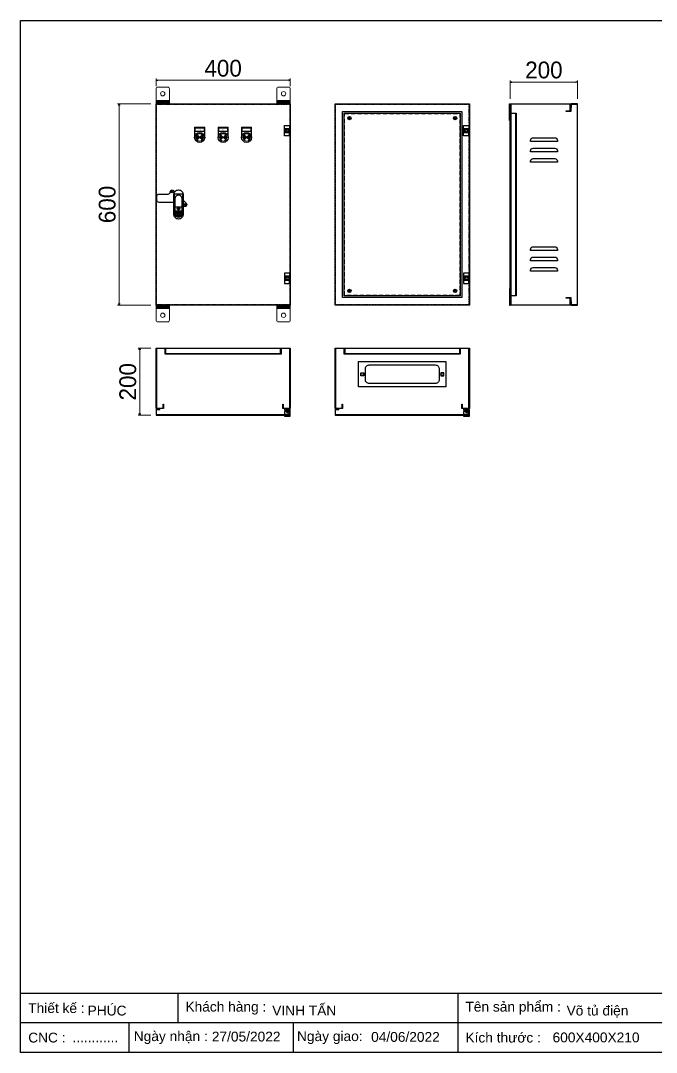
# Model space of a CAD drawing. Header units: millimetres. Extents: x 0 to 4348, y 0 to 3075.
# Drawn here: x 0 to 1895, y 0 to 3075 of the extents above; entities that cross this region are included whole.
import ezdxf
from ezdxf.enums import TextEntityAlignment as Align

# ---------------------------------------------------------------- set-up
doc = ezdxf.new("R2010")
doc.units = ezdxf.units.MM
doc.linetypes.add('HIDDEN2', pattern=[4.7625, 3.175, -1.5875])
doc.linetypes.add('HIDDENX2', pattern=[19.05, 12.7, -6.35])
doc.layers.add('0 TĂNG CỨNG', color=7, linetype='Continuous', lineweight=15)
doc.layers.add('07', color=5, linetype='Continuous', lineweight=5)
doc.layers.add('01', color=7, linetype='HIDDEN2')
doc.styles.add('Arial', font='arial.ttf')
doc.styles.add('Arial-Black', font='txt')
doc.dimstyles.new('CNC', dxfattribs={"dimtxt": 50, "dimasz": 5, "dimexe": 5, "dimexo": 15, "dimgap": 10, "dimtad": 1, "dimdec": 0, "dimtxsty": 'Standard', "dimblk": 'OPEN30', "dimcen": 10, "dimclrd": 5, "dimclre": 5, "dimclrt": 3, "dimazin": 3, "dimtfac": 1, "dimtdec": 0, "dimtmove": 0, "dimatfit": 3, "dimldrblk": 'ARCHTICK', "dimlwd": 9, "dimlwe": 9})

# ---------------------------------------------------------------- blocks, each defined once
blk = doc.blocks.new('KHUNG CHUẨN')
at = {"color": 7}
for p, q in [((19889.2, -28535.2), (16919.2, -28535.2)), ((17239.2, -28535.2), (17239.2, -28595.2)), ((17809.2, -28535.2), (17809.2, -28655.2)), ((18939.2, -28595.2), (16919.2, -28595.2)), ((17139.2, -28595.2), (17139.2, -28655.2)), ((17474.2, -28595.2), (17474.2, -28655.2))]:
    blk.add_line(p, q, dxfattribs=at)
blk.add_lwpolyline([(16919.2, -26555.2), (19889.2, -26555.2), (19889.2, -28655.2), (16919.2, -28655.2)], close=True, dxfattribs=at)
at = {"color": 2, "char_height": 20, "attachment_point": 4, "style": 'Arial'}
for s, insert, width in [('  Thiết kế :', (16919.2, -28565.2), 917.634), ('  Khách hàng :', (17239.2, -28565.2), 917.634), ('  Tên sản phẩm :', (17809.2, -28565.2), 917.634), ('  CNC :', (16919.2, -28625.2), 917.634), ('  Ngày nhận :', (17134, -28625.2), 556.651), ('  Ngày giao:', (17466.3, -28625.2), 556.651), ('  Kích thước :', (17809.2, -28625.2), 917.634)]:
    blk.add_mtext(s, dxfattribs=dict(at, insert=insert, width=width))
at = {"color": 3, "style": 'Arial'}
for tag, p in [('#01', (17055.6, -28580.1)), ('#02', (17431.4, -28580.1)), ('#03', (18030.6, -28580.1)), ('#08', (18751.7, -28580.1)), ('#10', (19064.8, -28580.1)), ('#04', (17024.8, -28634.6)), ('#05', (17308.5, -28633)), ('#06', (17632.7, -28633.7)), ('#07', (18002, -28634.7)), ('#09', (18753.8, -28632.6)), ('#11', (19060.3, -28625.7)), ('#12', (19806.5, -28628.9))]:
    blk.add_attdef(tag, p, '', height=20, dxfattribs=at)
blk = doc.blocks.new('HL003-2-2')
at = {"color": 1}
for p, q in [((15, 21), (15, 12)), ((15, -9), (15, 0)), ((16, 12), (17, 12)), ((16, 0), (17, 0))]:
    blk.add_line(p, q, dxfattribs=at)
blk.add_lwpolyline([(17, 0), (17, -9), (0, -9), (0, 21), (17, 21), (17, 12)], dxfattribs=at)
blk.add_lwpolyline([(0, 12), (16, 12), (16, 0), (0, 0)], close=True, dxfattribs=at)
blk.add_circle((8, 6), 3, dxfattribs=at)
blk = doc.blocks.new('AB301-3-1')
at = {"linetype": 'Continuous'}
h = blk.add_hatch(dxfattribs=at)
h.set_pattern_fill('ACAD_ISO09W100', color=1, scale=0.2)
h.set_pattern_definition([(0, (-368.0181, 431.8814), (0, 1), [4.8, -0.6, 1.2, -0.6, 1.2, -0.6])])
h.paths.add_polyline_path([(-4.1, -55, 0.118404), (0, -56, 0.118404), (4.1, -55), (7, -38.5), (-7, -38.5)])
at = {"color": 1, "linetype": 'Continuous'}
for p, q in [((-10, -25), (10, -25)), ((-7, -38.5), (7, -38.5)), ((-7, -38.5), (-4.1, -55)), ((7, -38.5), (4.1, -55))]:
    blk.add_line(p, q, dxfattribs=at)
for points in [[(-14, -12.5), (-57.5, -12.5, -0.414214), (-65, -5), (-65, 5, -0.414214), (-57.5, 12.5), (-30.7, 12.5, 0.414214), (-24.7, 18.5), (-24.7, 18.7)], [(-24.7, 18.7, -0.198912), (-23, 23), (-23, 23, -0.414214), (-14.5, 23), (-11, 19.5)], [(14, -5.5), (23, -14.5, -0.414214), (23, -23), (23, -23, -0.451305), (14, -22.4, -0.381561)]]:
    blk.add_lwpolyline(points, format="xyb", dxfattribs=at)
for points in [[(0, 25), (0, 25, -0.428242), (14, 10), (14, -47, -0.428242), (0, -62), (0, -62, -0.428242), (-14, -47), (-14, 10, -0.428242)], [(0, 10, -0.414214), (10, 0), (10, -47, -0.414214), (0, -57, -0.414214), (-10, -47), (-10, 0, -0.414214)], [(9, -39), (9, -47, -0.414214), (0, -56, -0.414214), (-9, -47), (-9, -39, -0.414214), (-7, -37), (7, -37, -0.414214)]]:
    blk.add_lwpolyline(points, format="xyb", close=True, dxfattribs=at)
blk.add_lwpolyline([(-1, -28), (1, -28), (1, -34), (-1, -34)], close=True, dxfattribs=at)
for centre, radius in [((-18.7, 18.7), 2.5), ((0, -31), 4), ((18.7, -18.7), 2.5)]:
    blk.add_circle(centre, radius, dxfattribs=at)
blk = doc.blocks.new('*D1')
at = {"color": 5, "lineweight": 9, "ltscale": 3, "transparency": 16777216}
for p, q in [((388.5, 2826.7), (288.6, 2826.7)), ((293.6, 2821.7), (293.6, 2231.7)), ((388.5, 2226.7), (288.6, 2226.7))]:
    blk.add_line(p, q, dxfattribs=at)
at = {"color": 0, "linetype": 'ByBlock', "lineweight": -2}
for p, q in [((292.3, 2821.7), (293.6, 2826.7)), ((293.6, 2826.7), (295, 2821.7)), ((293.6, 2826.7), (293.6, 2821.7)), ((293.6, 2226.7), (292.3, 2231.7)), ((295, 2231.7), (293.6, 2226.7)), ((293.6, 2226.7), (293.6, 2231.7))]:
    blk.add_line(p, q, dxfattribs=at)
at = {"layer": 'Defpoints', "color": 0, "ltscale": 3, "transparency": 16777216}
for p in [(403.5, 2826.7), (293.6, 2226.7), (403.5, 2226.7)]:
    blk.add_point(p, dxfattribs=at)
at = {"color": 3, "ltscale": 3, "transparency": 16777216, "insert": (258.1, 2526.7), "char_height": 50, "attachment_point": 5, "rotation": 90}
blk.add_mtext('600', dxfattribs=at)
blk = doc.blocks.new('_ArchTick')
at = {"color": 0, "const_width": 0.15}
blk.add_lwpolyline([(-0.5, -0.5), (0.5, 0.5)], dxfattribs=at)
blk = doc.blocks.new('_Open30')
at = {"color": 0, "linetype": 'ByBlock', "lineweight": -2}
for p, q in [((-1, 0.27), (0, 0)), ((0, 0), (-1, -0.27)), ((0, 0), (-1, 0))]:
    blk.add_line(p, q, dxfattribs=at)
blk = doc.blocks.new('Den XANH')
h = blk.add_hatch(color=5)
h.paths.add_polyline_path([(15, 15), (22.8, 7.2, 0.198912), (26, 15, 0.198912), (22.8, 22.8)])
h.paths.add_polyline_path([(15, 15), (7.2, 22.8, 0.198912), (4, 15, 0.198912), (7.2, 7.2)])
at = {"color": 7}
for p, q in [((0, 45), (30, 45)), ((0, 45), (0, 15)), ((30, 15), (30, 45))]:
    blk.add_line(p, q, dxfattribs=at)
blk.add_lwpolyline([(2, 43), (28, 43), (28, 33), (2, 33)], close=True, dxfattribs=at)
blk.add_circle((15, 15), 15, dxfattribs=at)
at = {"layer": '07', "color": 5, "linetype": 'Continuous', "lineweight": 5, "ltscale": 3}
for p, q in [((22.8, 22.8), (7.2, 7.2)), ((7.2, 22.8), (22.8, 7.2))]:
    blk.add_line(p, q, dxfattribs=at)
blk.add_circle((15, 15), 11, dxfattribs=at)
at = {"layer": '01', "color": 2, "linetype": 'Continuous', "lineweight": 5, "style": 'Arial-Black'}
blk.add_attdef('T-SP', text='', height=2.4, dxfattribs=at).set_placement((15.2, 36), align=Align.CENTER)
blk = doc.blocks.new('Den DO')
h = blk.add_hatch(color=1)
h.paths.add_polyline_path([(7.2, 7.2), (15, 15), (7.2, 22.8, 0.198912), (4, 15, 0.198912)])
h.paths.add_polyline_path([(26, 15, 0.198912), (22.8, 22.8), (15, 15), (22.8, 7.2, 0.198912)])
at = {"color": 7}
for p, q in [((0, 45), (30, 45)), ((0, 45), (0, 15)), ((30, 15), (30, 45))]:
    blk.add_line(p, q, dxfattribs=at)
blk.add_lwpolyline([(2, 43), (28, 43), (28, 33), (2, 33)], close=True, dxfattribs=at)
blk.add_circle((15, 15), 15, dxfattribs=at)
at = {"layer": '07', "color": 1, "linetype": 'Continuous', "lineweight": 5, "ltscale": 3}
for p, q in [((22.8, 22.8), (7.2, 7.2)), ((7.2, 22.8), (22.8, 7.2))]:
    blk.add_line(p, q, dxfattribs=at)
blk.add_circle((15, 15), 11, dxfattribs=at)
at = {"layer": '01', "color": 2, "linetype": 'Continuous', "lineweight": 5, "style": 'Arial-Black'}
blk.add_attdef('T-SP', text='', height=2.4, dxfattribs=at).set_placement((15.2, 36), align=Align.CENTER)
blk = doc.blocks.new('Den VANG')
h = blk.add_hatch(color=2)
h.paths.add_polyline_path([(22.8, 7.2, 0.198912), (26, 15, 0.198912), (22.8, 22.8), (15, 15)])
h.paths.add_polyline_path([(7.2, 7.2), (15, 15), (7.2, 22.8, 0.198912), (4, 15, 0.198912)])
at = {"color": 7}
for p, q in [((0, 45), (30, 45)), ((0, 45), (0, 15)), ((30, 15), (30, 45))]:
    blk.add_line(p, q, dxfattribs=at)
blk.add_lwpolyline([(2, 43), (28, 43), (28, 33), (2, 33)], close=True, dxfattribs=at)
blk.add_circle((15, 15), 15, dxfattribs=at)
at = {"layer": '07', "color": 2, "linetype": 'Continuous', "lineweight": 5, "ltscale": 3}
for p, q in [((22.8, 22.8), (7.2, 7.2)), ((7.2, 22.8), (22.8, 7.2))]:
    blk.add_line(p, q, dxfattribs=at)
blk.add_circle((15, 15), 11, dxfattribs=at)
at = {"layer": '01', "color": 2, "linetype": 'Continuous', "lineweight": 5, "style": 'Arial-Black'}
blk.add_attdef('T-SP', text='', height=2.4, dxfattribs=at).set_placement((15.2, 36), align=Align.CENTER)
blk = doc.blocks.new('HL003-2-3')
h = blk.add_hatch()
h.set_pattern_fill('ANSI31', color=2, scale=0.5, style=0)
h.set_pattern_definition([(45, (8435.407, 86016.9664), (-1.122532015, 1.122532015), [])])
h.paths.add_polyline_path([(11, 10), (5, 10), (5, 0), (11, 0)])
at = {"color": 1}
for p, q in [((0, 22), (17, 22)), ((0, 20), (0, 22)), ((0, 20), (15, 20)), ((4, 18), (0, 18)), ((0, 10), (0, 18)), ((0, 10), (8, 3)), ((0, 4), (3.4, 7)), ((0, 0), (0, 4)), ((16, 0), (0, 0)), ((4, 20), (4, 18)), ((17, 3), (8, 3)), ((15, 20), (15, 3)), ((16, 3), (16, 0)), ((17, 22), (17, 3))]:
    blk.add_line(p, q, dxfattribs=at)
at = {"color": 2}
blk.add_lwpolyline([(5, 10), (11, 10), (11, 0), (5, 0)], close=True, dxfattribs=at)
at = {"color": 1}
blk.add_circle((10, 16), 3, dxfattribs=at)
blk.add_circle((10, 16), 3, dxfattribs=at)
blk = doc.blocks.new('*D2')
at = {"color": 5, "lineweight": 9, "ltscale": 3, "transparency": 16777216}
for p, q in [((388.5, 2098.4), (350.1, 2098.4)), ((355.1, 2093.4), (355.1, 1903.4)), ((388.5, 1898.4), (350.1, 1898.4))]:
    blk.add_line(p, q, dxfattribs=at)
at = {"color": 0, "linetype": 'ByBlock', "lineweight": -2}
for p, q in [((353.7, 2093.4), (355.1, 2098.4)), ((355.1, 2098.4), (356.4, 2093.4)), ((355.1, 2098.4), (355.1, 2093.4)), ((355.1, 1898.4), (353.7, 1903.4)), ((356.4, 1903.4), (355.1, 1898.4)), ((355.1, 1898.4), (355.1, 1903.4))]:
    blk.add_line(p, q, dxfattribs=at)
at = {"layer": 'Defpoints', "color": 0, "ltscale": 3, "transparency": 16777216}
for p in [(403.5, 2098.4), (355.1, 1898.4), (403.5, 1898.4)]:
    blk.add_point(p, dxfattribs=at)
at = {"color": 3, "ltscale": 3, "transparency": 16777216, "insert": (319.5, 1998.4), "char_height": 50, "attachment_point": 5, "rotation": 90}
blk.add_mtext('200', dxfattribs=at)
blk = doc.blocks.new('*D32')
at = {"color": 5, "lineweight": 9, "ltscale": 3, "transparency": 16777216}
for p, q in [((403.5, 2879.2), (403.5, 2901.9)), ((408.5, 2896.9), (798.5, 2896.9)), ((803.5, 2879.2), (803.5, 2901.9))]:
    blk.add_line(p, q, dxfattribs=at)
at = {"color": 0, "linetype": 'ByBlock', "lineweight": -2}
for p, q in [((403.5, 2896.9), (408.5, 2898.2)), ((408.5, 2895.5), (403.5, 2896.9)), ((403.5, 2896.9), (408.5, 2896.9)), ((798.5, 2898.2), (803.5, 2896.9)), ((803.5, 2896.9), (798.5, 2895.5)), ((803.5, 2896.9), (798.5, 2896.9))]:
    blk.add_line(p, q, dxfattribs=at)
at = {"layer": 'Defpoints', "color": 0, "ltscale": 3, "transparency": 16777216}
for p in [(803.5, 2896.9), (403.5, 2864.2), (803.5, 2864.2)]:
    blk.add_point(p, dxfattribs=at)
at = {"color": 3, "ltscale": 3, "transparency": 16777216, "insert": (603.5, 2932.4), "char_height": 50, "attachment_point": 5}
blk.add_mtext('400', dxfattribs=at)
blk = doc.blocks.new('*D33')
at = {"color": 5, "lineweight": 9, "ltscale": 3, "transparency": 16777216}
for p, q in [((1459.4, 2841.7), (1459.4, 2896.7)), ((1464.4, 2891.7), (1654.4, 2891.7)), ((1659.4, 2841.7), (1659.4, 2896.7))]:
    blk.add_line(p, q, dxfattribs=at)
at = {"color": 0, "linetype": 'ByBlock', "lineweight": -2}
for p, q in [((1459.4, 2891.7), (1464.4, 2893)), ((1464.4, 2890.4), (1459.4, 2891.7)), ((1459.4, 2891.7), (1464.4, 2891.7)), ((1654.4, 2893), (1659.4, 2891.7)), ((1659.4, 2891.7), (1654.4, 2890.4)), ((1659.4, 2891.7), (1654.4, 2891.7))]:
    blk.add_line(p, q, dxfattribs=at)
at = {"layer": 'Defpoints', "color": 0, "ltscale": 3, "transparency": 16777216}
for p in [(1659.4, 2891.7), (1459.4, 2826.7), (1659.4, 2826.7)]:
    blk.add_point(p, dxfattribs=at)
at = {"color": 3, "ltscale": 3, "transparency": 16777216, "insert": (1559.4, 2927.2), "char_height": 50, "attachment_point": 5}
blk.add_mtext('200', dxfattribs=at)

msp = doc.modelspace()

# ---------------------------------------------------------------- hatches: boundary and pattern name
at = {"layer": '0 TĂNG CỨNG'}
h = msp.add_hatch(dxfattribs=at)
h.set_pattern_fill('JIS_WOOD', color=256, style=0)
h.set_pattern_definition([(135, (188817.93255, -10352.3591), (0.4999999992, 0.4999999992), [])])
h.paths.add_polyline_path([(443.5, 2836.7), (403.5, 2836.7), (403.5, 2826.7), (443.5, 2826.7)])
h = msp.add_hatch(dxfattribs=at)
h.set_pattern_fill('JIS_WOOD', color=256, style=0)
h.set_pattern_definition([(45, (83520.1636, -10352.3591), (-0.499999999, 0.499999999), [])])
h.paths.add_polyline_path([(763.5, 2836.7), (803.5, 2836.7), (803.5, 2826.7), (763.5, 2826.7)])
h = msp.add_hatch(dxfattribs=at)
h.set_pattern_fill('JIS_WOOD', color=256, style=0)
h.set_pattern_definition([(225, (188817.93255, -45698.5336), (0.4999999992, -0.4999999992), [])])
h.paths.add_polyline_path([(443.5, 2216.7), (403.5, 2216.7), (403.5, 2226.7), (443.5, 2226.7)])
h = msp.add_hatch(dxfattribs=at)
h.set_pattern_fill('JIS_WOOD', color=256, style=0)
h.set_pattern_definition([(315, (83520.1636, -45698.5336), (-0.499999999, -0.499999999), [])])
h.paths.add_polyline_path([(763.5, 2216.7), (803.5, 2216.7), (803.5, 2226.7), (763.5, 2226.7)])

# ---------------------------------------------------------------- linework, layer by layer
at = {"color": 7}
for points in [[(403.5, 2826.7), (803.5, 2826.7), (803.5, 2226.7), (403.5, 2226.7)], [(937.3, 2826.7), (1337.3, 2826.7), (1337.3, 2226.7), (937.3, 2226.7)], [(959.7, 2804.3), (1314.9, 2804.3), (1314.9, 2249.1), (959.7, 2249.1)], [(1626.2, 2805.5), (1638.2, 2805.5), (1638.2, 2825.5), (1460.6, 2825.5), (1460.6, 2227.9), (1638.2, 2227.9), (1638.2, 2247.9), (1626.2, 2247.9), (1626.2, 2249.1), (1639.4, 2249.1), (1639.4, 2226.7), (1459.4, 2226.7), (1459.4, 2826.7), (1639.4, 2826.7), (1639.4, 2804.3), (1626.2, 2804.3)], [(1642.2, 2815.5), (1642.2, 2825.5), (1658.2, 2825.5), (1658.2, 2227.9), (1642.2, 2227.9), (1642.2, 2237.9), (1641, 2237.9), (1641, 2226.7), (1659.4, 2226.7), (1659.4, 2826.7), (1641, 2826.7), (1641, 2815.5)], [(782.3, 1931.6), (782.3, 1919.6), (802.3, 1919.6), (802.3, 2097.2), (404.7, 2097.2), (404.7, 1919.6), (424.7, 1919.6), (424.7, 1931.6), (425.9, 1931.6), (425.9, 1918.4), (403.5, 1918.4), (403.5, 2098.4), (803.5, 2098.4), (803.5, 1918.4), (781.1, 1918.4), (781.1, 1931.6)], [(1316.1, 1931.6), (1316.1, 1919.6), (1336.1, 1919.6), (1336.1, 2097.2), (938.5, 2097.2), (938.5, 1919.6), (958.5, 1919.6), (958.5, 1931.6), (959.7, 1931.6), (959.7, 1918.4), (937.3, 1918.4), (937.3, 2098.4), (1337.3, 2098.4), (1337.3, 1918.4), (1314.9, 1918.4), (1314.9, 1931.6)], [(1007.3, 2058.4), (1267.3, 2058.4), (1267.3, 1983.4), (1007.3, 1983.4)], [(790.3, 1915.6), (800.3, 1915.6), (800.3, 1899.6), (404.7, 1899.6), (404.7, 1915.6), (414.7, 1915.6), (414.7, 1916.8), (403.5, 1916.8), (403.5, 1898.4), (801.5, 1898.4), (801.5, 1916.8), (790.3, 1916.8)], [(1324.1, 1915.6), (1334.1, 1915.6), (1334.1, 1899.6), (938.5, 1899.6), (938.5, 1915.6), (948.5, 1915.6), (948.5, 1916.8), (937.3, 1916.8), (937.3, 1898.4), (1335.3, 1898.4), (1335.3, 1916.8), (1324.1, 1916.8)]]:
    msp.add_lwpolyline(points, close=True, dxfattribs=at)
at = {"color": 7, "linetype": 'HIDDEN2'}
for points in [[(404.7, 2825.5), (802.3, 2825.5), (802.3, 2227.9), (404.7, 2227.9)], [(938.5, 2825.5), (1336.1, 2825.5), (1336.1, 2227.9), (938.5, 2227.9)]]:
    msp.add_lwpolyline(points, close=True, dxfattribs=at)
at = {"color": 1}
for points in [[(964.7, 2799.3), (1309.9, 2799.3), (1309.9, 2254.1), (964.7, 2254.1)], [(1460.6, 2255.3), (1475.6, 2255.3), (1475.6, 2798.1), (1460.6, 2798.1), (1460.6, 2799.3), (1476.8, 2799.3), (1476.8, 2254.1), (1460.6, 2254.1)], [(432.1, 2097.2), (432.1, 2082.2), (774.9, 2082.2), (774.9, 2097.2), (776.1, 2097.2), (776.1, 2081), (430.9, 2081), (430.9, 2097.2)], [(965.9, 2097.2), (965.9, 2082.2), (1308.7, 2082.2), (1308.7, 2097.2), (1309.9, 2097.2), (1309.9, 2081), (964.7, 2081), (964.7, 2097.2)]]:
    msp.add_lwpolyline(points, close=True, dxfattribs=at)
at = {"color": 1, "linetype": 'HIDDENX2'}
msp.add_lwpolyline([(965.7, 2798.3), (1308.9, 2798.3), (1308.9, 2255.1), (965.7, 2255.1)], close=True, dxfattribs=at)
at = {"color": 8}
for points in [[(1457.4, 2776.7), (1457.4, 2826.7), (1459.4, 2826.7), (1459.4, 2776.7)], [(1457.4, 2276.7), (1457.4, 2226.7), (1459.4, 2226.7), (1459.4, 2276.7)]]:
    msp.add_lwpolyline(points, close=True, dxfattribs=at)
at = {"color": 2}
for points in [[(800, 2751.2), (789, 2751.2), (789, 2742.2), (800, 2742.2)], [(1333.8, 2751.2), (1322.8, 2751.2), (1322.8, 2742.2), (1333.8, 2742.2)], [(800, 2302.2), (789, 2302.2), (789, 2311.2), (800, 2311.2)], [(1333.8, 2302.2), (1322.8, 2302.2), (1322.8, 2311.2), (1333.8, 2311.2)], [(1022.6, 2016.4), (1013.6, 2016.4), (1013.6, 2025.4), (1022.6, 2025.4)], [(1252.1, 2016.4), (1261.1, 2016.4), (1261.1, 2025.4), (1252.1, 2025.4)]]:
    msp.add_lwpolyline(points, close=True, dxfattribs=at)
for points in [[(1527.6, 2725.5), (1591.6, 2725.5, -0.414214), (1599.6, 2717.5), (1599.6, 2714.5), (1519.6, 2714.5), (1519.6, 2717.5, -0.414214)], [(1527.6, 2694.5), (1591.6, 2694.5, -0.414214), (1599.6, 2686.5), (1599.6, 2683.5), (1519.6, 2683.5), (1519.6, 2686.5, -0.414214)], [(1527.6, 2663.5), (1591.6, 2663.5, -0.414214), (1599.6, 2655.5), (1599.6, 2652.5), (1519.6, 2652.5), (1519.6, 2655.5, -0.414214)], [(1527.6, 2400.9), (1591.6, 2400.9, -0.414214), (1599.6, 2392.9), (1599.6, 2389.9), (1519.6, 2389.9), (1519.6, 2392.9, -0.414214)], [(1527.6, 2369.9), (1591.6, 2369.9, -0.414214), (1599.6, 2361.9), (1599.6, 2358.9), (1519.6, 2358.9), (1519.6, 2361.9, -0.414214)], [(1527.6, 2338.9), (1591.6, 2338.9, -0.414214), (1599.6, 2330.9), (1599.6, 2327.9), (1519.6, 2327.9), (1519.6, 2330.9, -0.414214)], [(1038.8, 2048.4), (1235.8, 2048.4, -0.414214), (1247.3, 2036.9), (1247.3, 2004.9, -0.414214), (1235.8, 1993.4), (1038.8, 1993.4, -0.414214), (1027.3, 2004.9), (1027.3, 2036.9, -0.414214)]]:
    msp.add_lwpolyline(points, format="xyb", close=True, dxfattribs=at)
at = {"color": 2, "linetype": 'Continuous'}
msp.add_lwpolyline([(458.5, 2558.4), (482.5, 2558.4), (482.5, 2494.9), (458.5, 2494.9)], close=True, dxfattribs=at)
at = {"color": 2, "ltscale": 3}
for centre, radius in [((979.7, 2784.3), 5), ((979.7, 2784.3), 2), ((1294.9, 2784.3), 5), ((1294.9, 2784.3), 2), ((979.7, 2269.1), 5), ((979.7, 2269.1), 2), ((1294.9, 2269.1), 5), ((1294.9, 2269.1), 2)]:
    msp.add_circle(centre, radius, dxfattribs=at)
at = {"color": 7}
for centre in [(1018.1, 2020.9), (1256.6, 2020.9)]:
    msp.add_circle(centre, 4, dxfattribs=at)
at = {"layer": '0 TĂNG CỨNG'}
for p, q in [((443.5, 2836.7), (403.5, 2836.7)), ((763.5, 2836.7), (803.5, 2836.7)), ((443.5, 2216.7), (403.5, 2216.7)), ((763.5, 2216.7), (803.5, 2216.7))]:
    msp.add_line(p, q, dxfattribs=at)
for points in [[(443.5, 2826.7), (403.5, 2826.7), (403.5, 2871.7, -0.414214), (408.5, 2876.7), (438.5, 2876.7, -0.414214), (443.5, 2871.7)], [(763.5, 2826.7), (803.5, 2826.7), (803.5, 2871.7, 0.414214), (798.5, 2876.7), (768.5, 2876.7, 0.414214), (763.5, 2871.7)], [(443.5, 2226.7), (403.5, 2226.7), (403.5, 2181.7, 0.414214), (408.5, 2176.7), (438.5, 2176.7, 0.414214), (443.5, 2181.7)], [(763.5, 2226.7), (803.5, 2226.7), (803.5, 2181.7, -0.414214), (798.5, 2176.7), (768.5, 2176.7, -0.414214), (763.5, 2181.7)]]:
    msp.add_lwpolyline(points, format="xyb", close=True, dxfattribs=at)
for points in [[(443.5, 2836.7), (403.5, 2836.7), (403.5, 2826.7), (443.5, 2826.7)], [(763.5, 2836.7), (803.5, 2836.7), (803.5, 2826.7), (763.5, 2826.7)], [(443.5, 2216.7), (403.5, 2216.7), (403.5, 2226.7), (443.5, 2226.7)], [(763.5, 2216.7), (803.5, 2216.7), (803.5, 2226.7), (763.5, 2226.7)]]:
    msp.add_lwpolyline(points, close=True, dxfattribs=at)
for centre in [(423.5, 2856.7), (783.5, 2856.7), (423.5, 2196.7), (783.5, 2196.7)]:
    msp.add_circle(centre, 6.5, dxfattribs=at)

# ---------------------------------------------------------------- block references
at = {"color": 3}
ref = msp.add_blockref('KHUNG CHUẨN', (-24771.5, 41954), dxfattribs=dict(at, xscale=1.464100000004691, yscale=1.464100000004691, zscale=1.464100000004691))
ref.add_attrib('#03', 'Võ tủ điện', (1627.1, 109.9), dxfattribs={"color": 3, "height": 29.28, "style": 'Arial'})
ref.add_attrib('#07', '600X400X210', (1585.3, 29.9), dxfattribs={"color": 3, "height": 29.282, "style": 'Arial'})
ref.add_attrib('#02', 'VINH TẤN', (749.8, 109.9), dxfattribs={"color": 3, "height": 29.28, "style": 'Arial'})
ref.add_attrib('#05', '27/05/2022', (569.8, 32.4), dxfattribs={"color": 3, "height": 29.28, "style": 'Arial'})
ref.add_attrib('#06', '04/06/2022', (1044.5, 31.4), dxfattribs={"color": 3, "height": 29.28, "style": 'Arial'})
ref.add_attrib('#01', 'PHÚC', (199.6, 109.9), dxfattribs={"color": 3, "height": 29.28, "style": 'Arial'})
ref.add_attrib('#04', '............', (154.5, 30.1), dxfattribs={"color": 3, "height": 29.282, "style": 'Arial'})
at = {"color": 7}
ref = msp.add_blockref('Den DO', (518.5, 2711.7), dxfattribs=at)
ref.add_attrib('T-SP', 'R', dxfattribs={"layer": '01', "color": 2, "linetype": 'Continuous', "lineweight": 5, "height": 4, "style": 'Arial'}).set_placement((533.7, 2747.7), align=Align.CENTER)
ref = msp.add_blockref('Den VANG', (588.5, 2711.7), dxfattribs=at)
ref.add_attrib('T-SP', 'S', dxfattribs={"layer": '01', "color": 2, "linetype": 'Continuous', "lineweight": 5, "height": 4, "style": 'Arial'}).set_placement((603.7, 2747.7), align=Align.CENTER)
ref = msp.add_blockref('Den XANH', (658.5, 2711.7), dxfattribs=at)
ref.add_attrib('T-SP', 'T', dxfattribs={"layer": '01', "color": 2, "linetype": 'Continuous', "lineweight": 5, "height": 4, "style": 'Arial'}).set_placement((673.7, 2747.7), align=Align.CENTER)
for name, p in [('HL003-2-2', (786.5, 2740.7)), ('HL003-2-2', (1320.3, 2740.7)), ('AB301-3-1', (470.5, 2545.2))]:
    msp.add_blockref(name, p, dxfattribs=at)
at = {"color": 7, "xscale": -1, "rotation": 180}
for name, p in [('HL003-2-2', (786.5, 2312.7)), ('HL003-2-2', (1320.3, 2312.7)), ('HL003-2-3', (786.5, 1918.4)), ('HL003-2-3', (1320.3, 1918.4))]:
    msp.add_blockref(name, p, dxfattribs=at)

# ---------------------------------------------------------------- dimensions: what is measured, and where the dimension line sits
at = {"ltscale": 3}
for base, p1, p2, picture, middle in [((803.5, 2896.9), (403.5, 2864.2), (803.5, 2864.2), '*D32', (603.5, 2932.4)), ((1659.4, 2891.7), (1459.4, 2826.7), (1659.4, 2826.7), '*D33', (1559.4, 2927.2))]:
    dim = msp.add_linear_dim(base=base, p1=p1, p2=p2, dimstyle='CNC', dxfattribs=at)
    dim.commit()
    dim.dimension.update_dxf_attribs({"geometry": picture, "text_midpoint": middle})
for base, p1, p2, picture, middle in [((293.6, 2226.7), (403.5, 2826.7), (403.5, 2226.7), '*D1', (258.1, 2526.7)), ((355.1, 1898.4), (403.5, 2098.4), (403.5, 1898.4), '*D2', (319.5, 1998.4))]:
    dim = msp.add_linear_dim(base=base, p1=p1, p2=p2, angle=90, dimstyle='CNC', dxfattribs=at)
    dim.commit()
    dim.dimension.update_dxf_attribs({"geometry": picture, "text_midpoint": middle})

doc.saveas('drawing.dxf')
